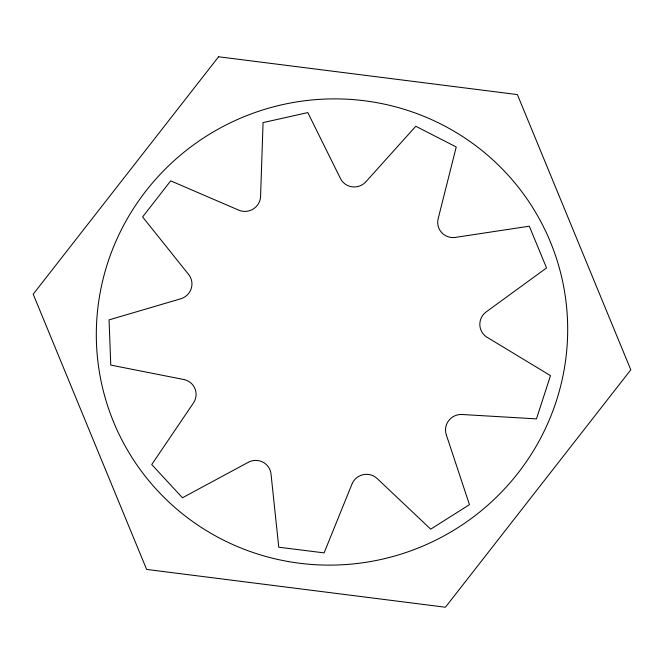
<?xml version="1.0" encoding="UTF-8"?>
<svg xmlns="http://www.w3.org/2000/svg" width="664" height="664" viewBox="0 0 664 664"><rect width="100%" height="100%" fill="white"/><g stroke="black" fill="none" stroke-linecap="round" stroke-linejoin="round"><path stroke-width="1" d="M260.57 196.428L263.068 122.599L307.805 112.581L340.632 178.882A15.554 15.313 -22.7 0 0 365.532 182.168M351.97 484.073L324.098 552.888L278.764 547.202L270.97 473.548A15.554 15.313 -22.7 0 0 248.801 462.019M365.906 181.762L415.78 126.268L456.243 146.968L438.066 219.095A15.554 15.313 -22.7 0 0 454.823 237.471M248.319 462.277L182.451 497.768L151.732 464.543L193.689 402.641A15.554 15.313 -22.7 0 0 184.36 379.634M455.371 237.397L529.291 226.192L546.547 267.932L485.865 312.138A15.554 15.313 -22.7 0 0 486.646 337.005M183.828 379.526L110.772 365.084L109.054 319.865L181.131 298.684A15.554 15.313 -22.7 0 0 188.999 274.954M487.11 337.295L550.489 375.633L536.462 418.876L461.679 414.477A15.554 15.313 -22.7 0 0 446.108 434.198M188.667 274.531L142.611 216.921L170.69 180.865L239.156 210.314A15.554 15.313 -22.7 0 0 260.554 196.976M446.274 434.712L469.448 504.657L430.704 529.166L376.812 478.221A15.554 15.313 -22.7 0 0 352.177 483.566M218.581 56.772L33.2 294.193L146.619 569.421L445.419 607.228L630.8 369.806L517.38 94.578L218.581 56.772M288.466 561.57A236.226 232.566 -22.7 0 0 554.365 252.295A236.226 232.566 -22.7 0 0 153.168 182.135A236.226 232.566 -22.7 0 0 288.466 561.57"/></g></svg>
